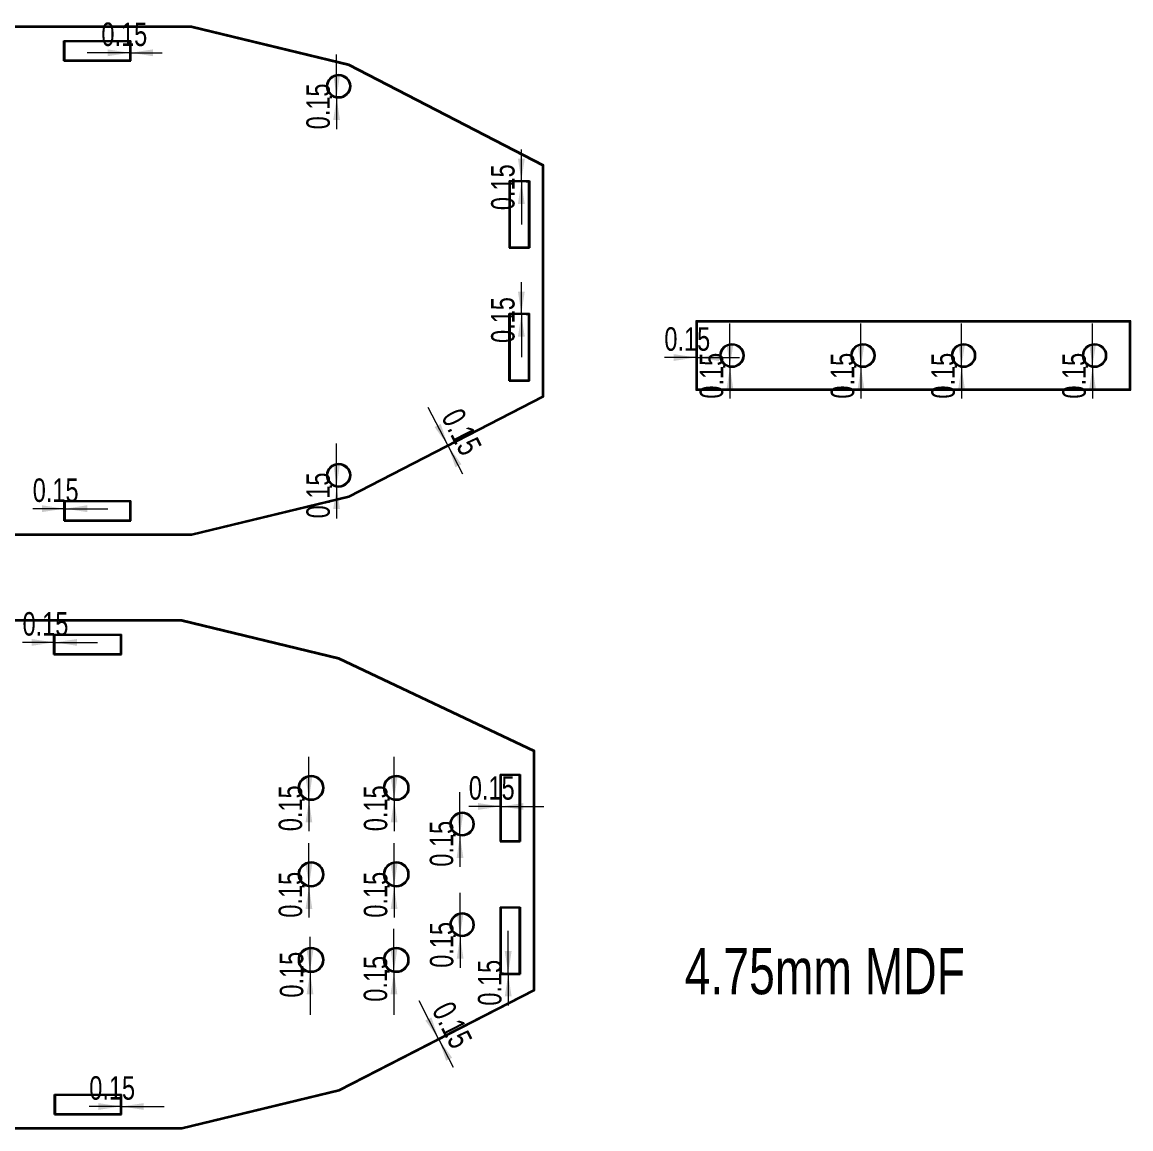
# Model space of a CAD drawing. Header units: millimetres. Extents: x 0 to 310, y 0 to 280.
# Drawn here: x 144.9 to 310.2, y 113.3 to 278.3 of the extents above; entities that cross this region are included whole.
import ezdxf

# ---------------------------------------------------------------- set-up
doc = ezdxf.new("R2010")
doc.units = ezdxf.units.MM
doc.styles.add('SLDTEXTSTYLE0', font='TXT', dxfattribs={"width": 0.75})
doc.dimstyles.new('SLDDIMSTYLE0', dxfattribs={"dimtxt": 3.5, "dimasz": 3.302, "dimexe": 0, "dimexo": 0.0625, "dimgap": 0.875, "dimtad": 1, "dimrnd": 1e-09, "dimdsep": 46, "dimtxsty": 'SLDTEXTSTYLE0', "dimsah": 1, "dimcen": 0.09, "dimadec": 0, "dimazin": 2, "dimtfac": 1, "dimtmove": 0, "dimatfit": 0, "dimfxl": 1, "dimfrac": 2, "dimtolj": 1, "dimtzin": 12, "dimarcsym": 0})

# ---------------------------------------------------------------- blocks, each defined once
blk = doc.blocks.new('_D_9')
at = {"color": 7, "linetype": 'Continuous', "lineweight": 0}
for p, q in [((151.17, 206.44), (151.17, 206.74)), ((151.32, 206.44), (151.32, 206.74)), ((151.17, 205.74), (146.49, 205.74)), ((151.32, 205.74), (151.17, 205.74)), ((151.32, 205.74), (157.67, 205.74))]:
    blk.add_line(p, q, dxfattribs=at)
at = {"color": 7, "linetype": 'Continuous', "lineweight": 18}
for points in [[(151.17, 205.74), (147.86, 206.25), (147.86, 205.23)], [(151.32, 205.74), (154.62, 205.23), (154.62, 206.25)]]:
    blk.add_solid(points, dxfattribs=at)
at = {"color": 7, "linetype": 'Continuous', "lineweight": 18, "insert": (146.49, 210.25), "char_height": 3.5, "attachment_point": 1, "style": 'SLDTEXTSTYLE0'}
blk.add_mtext('0.15', dxfattribs=at)
blk = doc.blocks.new('_D_10')
at = {"color": 7, "linetype": 'Continuous', "lineweight": 0}
for p, q in [((219.35, 234.82), (219.35, 239.5)), ((219.35, 234.67), (219.35, 234.82)), ((220.05, 234.82), (220.35, 234.82)), ((219.35, 234.67), (219.35, 228.32)), ((220.05, 234.67), (220.35, 234.67))]:
    blk.add_line(p, q, dxfattribs=at)
at = {"color": 7, "linetype": 'Continuous', "lineweight": 18}
for points in [[(219.35, 234.82), (219.86, 238.12), (218.84, 238.12)], [(219.35, 234.67), (218.84, 231.37), (219.86, 231.37)]]:
    blk.add_solid(points, dxfattribs=at)
at = {"color": 7, "linetype": 'Continuous', "lineweight": 18, "insert": (214.84, 230.45), "char_height": 3.5, "attachment_point": 1, "rotation": 90, "style": 'SLDTEXTSTYLE0'}
blk.add_mtext('0.15', dxfattribs=at)
blk = doc.blocks.new('_D_11')
at = {"color": 7, "linetype": 'Continuous', "lineweight": 0}
for p, q in [((219.35, 254.62), (219.35, 259.3)), ((219.35, 254.47), (219.35, 254.62)), ((220.05, 254.62), (220.35, 254.62)), ((219.35, 254.47), (219.35, 248.12)), ((220.05, 254.47), (220.35, 254.47))]:
    blk.add_line(p, q, dxfattribs=at)
at = {"color": 7, "linetype": 'Continuous', "lineweight": 18}
for points in [[(219.35, 254.62), (219.86, 257.92), (218.84, 257.92)], [(219.35, 254.47), (218.84, 251.17), (219.86, 251.17)]]:
    blk.add_solid(points, dxfattribs=at)
at = {"color": 7, "linetype": 'Continuous', "lineweight": 18, "insert": (214.84, 250.25), "char_height": 3.5, "attachment_point": 1, "rotation": 90, "style": 'SLDTEXTSTYLE0'}
blk.add_mtext('0.15', dxfattribs=at)
blk = doc.blocks.new('_D_12')
at = {"color": 7, "linetype": 'Continuous', "lineweight": 0}
for p, q in [((191.81, 267.12), (191.81, 273.47)), ((191.11, 267.12), (190.81, 267.12)), ((191.11, 266.97), (190.81, 266.97)), ((191.81, 267.12), (191.81, 266.97)), ((191.81, 266.97), (191.81, 262.3))]:
    blk.add_line(p, q, dxfattribs=at)
at = {"color": 7, "linetype": 'Continuous', "lineweight": 18}
for points in [[(191.81, 267.12), (192.31, 270.42), (191.3, 270.42)], [(191.81, 266.97), (191.3, 263.67), (192.31, 263.67)]]:
    blk.add_solid(points, dxfattribs=at)
at = {"color": 7, "linetype": 'Continuous', "lineweight": 18, "insert": (187.29, 262.3), "char_height": 3.5, "attachment_point": 1, "rotation": 90, "style": 'SLDTEXTSTYLE0'}
blk.add_mtext('0.15', dxfattribs=at)
blk = doc.blocks.new('_D_13')
at = {"color": 7, "linetype": 'Continuous', "lineweight": 0}
for p, q in [((160.96, 273.71), (154.61, 273.71)), ((160.96, 273.71), (161.11, 273.71)), ((160.96, 273.01), (160.96, 272.71)), ((161.11, 273.71), (165.78, 273.71)), ((161.11, 273.01), (161.11, 272.71))]:
    blk.add_line(p, q, dxfattribs=at)
at = {"color": 7, "linetype": 'Continuous', "lineweight": 18}
for points in [[(160.96, 273.71), (157.65, 274.22), (157.65, 273.2)], [(161.11, 273.71), (164.41, 273.2), (164.41, 274.22)]]:
    blk.add_solid(points, dxfattribs=at)
at = {"color": 7, "linetype": 'Continuous', "lineweight": 18, "insert": (156.73, 278.22), "char_height": 3.5, "attachment_point": 1, "style": 'SLDTEXTSTYLE0'}
blk.add_mtext('0.15', dxfattribs=at)
blk = doc.blocks.new('_D_14')
at = {"color": 7, "linetype": 'Continuous', "lineweight": 0}
for p, q in [((208.38, 215.21), (205.47, 220.85)), ((208.45, 215.08), (208.38, 215.21)), ((208.45, 215.08), (210.59, 210.92)), ((209, 215.53), (209.27, 215.67)), ((209.07, 215.4), (209.34, 215.53))]:
    blk.add_line(p, q, dxfattribs=at)
at = {"color": 7, "linetype": 'Continuous', "lineweight": 18}
for points in [[(208.38, 215.21), (207.32, 218.38), (206.41, 217.91)], [(208.45, 215.08), (209.51, 211.91), (210.41, 212.37)]]:
    blk.add_solid(points, dxfattribs=at)
at = {"color": 7, "linetype": 'Continuous', "lineweight": 18, "insert": (210.45, 221.03), "char_height": 3.5, "attachment_point": 1, "rotation": 297.2913, "style": 'SLDTEXTSTYLE0'}
blk.add_mtext('0.15', dxfattribs=at)
blk = doc.blocks.new('_D_21')
at = {"color": 7, "linetype": 'Continuous', "lineweight": 0}
for p, q in [((191.81, 209.12), (191.81, 215.47)), ((191.11, 209.12), (190.81, 209.12)), ((191.11, 208.97), (190.81, 208.97)), ((191.81, 209.12), (191.81, 208.97)), ((191.81, 208.97), (191.81, 204.3))]:
    blk.add_line(p, q, dxfattribs=at)
at = {"color": 7, "linetype": 'Continuous', "lineweight": 18}
for points in [[(191.81, 209.12), (192.31, 212.42), (191.3, 212.42)], [(191.81, 208.97), (191.3, 205.67), (192.31, 205.67)]]:
    blk.add_solid(points, dxfattribs=at)
at = {"color": 7, "linetype": 'Continuous', "lineweight": 18, "insert": (187.29, 204.3), "char_height": 3.5, "attachment_point": 1, "rotation": 90, "style": 'SLDTEXTSTYLE0'}
blk.add_mtext('0.15', dxfattribs=at)
blk = doc.blocks.new('_D_24')
at = {"color": 7, "linetype": 'Continuous', "lineweight": 0}
for p, q in [((207, 126.72), (204.1, 132.37)), ((207.07, 126.59), (207, 126.72)), ((207.07, 126.59), (209.18, 122.49)), ((207.6, 127.03), (207.89, 127.18)), ((207.66, 126.89), (207.96, 127.05))]:
    blk.add_line(p, q, dxfattribs=at)
at = {"color": 7, "linetype": 'Continuous', "lineweight": 18}
for points in [[(207, 126.72), (205.94, 129.89), (205.04, 129.43)], [(207.07, 126.59), (208.13, 123.42), (209.03, 123.89)]]:
    blk.add_solid(points, dxfattribs=at)
at = {"color": 7, "linetype": 'Continuous', "lineweight": 18, "insert": (209.05, 132.6), "char_height": 3.5, "attachment_point": 1, "rotation": 297.2292, "style": 'SLDTEXTSTYLE0'}
blk.add_mtext('0.15', dxfattribs=at)
blk = doc.blocks.new('_D_25')
at = {"color": 7, "linetype": 'Continuous', "lineweight": 0}
for p, q in [((159.59, 116.62), (154.92, 116.62)), ((159.59, 116.62), (159.74, 116.62)), ((159.59, 115.92), (159.59, 115.62)), ((159.74, 116.62), (166.09, 116.62)), ((159.74, 115.92), (159.74, 115.62))]:
    blk.add_line(p, q, dxfattribs=at)
at = {"color": 7, "linetype": 'Continuous', "lineweight": 18}
for points in [[(159.59, 116.62), (156.29, 117.12), (156.29, 116.11)], [(159.74, 116.62), (163.05, 116.11), (163.05, 117.12)]]:
    blk.add_solid(points, dxfattribs=at)
at = {"color": 7, "linetype": 'Continuous', "lineweight": 18, "insert": (154.92, 121.13), "char_height": 3.5, "attachment_point": 1, "style": 'SLDTEXTSTYLE0'}
blk.add_mtext('0.15', dxfattribs=at)
blk = doc.blocks.new('_D_33')
at = {"color": 7, "linetype": 'Continuous', "lineweight": 0}
for p, q in [((149.65, 185.81), (144.97, 185.81)), ((149.65, 186.51), (149.65, 186.81)), ((149.8, 185.81), (149.65, 185.81)), ((149.8, 186.51), (149.8, 186.81)), ((149.8, 185.81), (156.15, 185.81))]:
    blk.add_line(p, q, dxfattribs=at)
at = {"color": 7, "linetype": 'Continuous', "lineweight": 18}
for points in [[(149.65, 185.81), (146.35, 186.31), (146.35, 185.3)], [(149.8, 185.81), (153.1, 185.3), (153.1, 186.31)]]:
    blk.add_solid(points, dxfattribs=at)
at = {"color": 7, "linetype": 'Continuous', "lineweight": 18, "insert": (144.97, 190.32), "char_height": 3.5, "attachment_point": 1, "style": 'SLDTEXTSTYLE0'}
blk.add_mtext('0.15', dxfattribs=at)
blk = doc.blocks.new('_D_35')
at = {"color": 7, "linetype": 'Continuous', "lineweight": 0}
for p, q in [((200.35, 136.77), (200.35, 143.12)), ((199.7, 136.77), (199.35, 136.77)), ((199.7, 136.62), (199.35, 136.62)), ((200.35, 136.77), (200.35, 136.62)), ((200.35, 136.62), (200.35, 130.27))]:
    blk.add_line(p, q, dxfattribs=at)
at = {"color": 7, "linetype": 'Continuous', "lineweight": 18}
for points in [[(200.35, 136.77), (200.86, 140.07), (199.84, 140.07)], [(200.35, 136.62), (199.84, 133.32), (200.86, 133.32)]]:
    blk.add_solid(points, dxfattribs=at)
at = {"color": 7, "linetype": 'Continuous', "lineweight": 18, "insert": (195.84, 132.24), "char_height": 3.5, "attachment_point": 1, "rotation": 90, "style": 'SLDTEXTSTYLE0'}
blk.add_mtext('0.15', dxfattribs=at)
blk = doc.blocks.new('_D_36')
at = {"color": 7, "linetype": 'Continuous', "lineweight": 0}
for p, q in [((187.84, 136.77), (187.84, 141.9)), ((187, 136.77), (186.84, 136.77)), ((187, 136.62), (186.84, 136.62)), ((187.84, 136.77), (187.84, 136.62)), ((187.84, 136.62), (187.84, 130.27))]:
    blk.add_line(p, q, dxfattribs=at)
at = {"color": 7, "linetype": 'Continuous', "lineweight": 18}
for points in [[(187.84, 136.77), (188.35, 140.07), (187.33, 140.07)], [(187.84, 136.62), (187.33, 133.32), (188.35, 133.32)]]:
    blk.add_solid(points, dxfattribs=at)
at = {"color": 7, "linetype": 'Continuous', "lineweight": 18, "insert": (183.33, 132.85), "char_height": 3.5, "attachment_point": 1, "rotation": 90, "style": 'SLDTEXTSTYLE0'}
blk.add_mtext('0.15', dxfattribs=at)
blk = doc.blocks.new('_D_37')
at = {"color": 7, "linetype": 'Continuous', "lineweight": 0}
for p, q in [((187.68, 149.52), (187.68, 155.87)), ((187, 149.52), (186.68, 149.52)), ((187, 149.37), (186.68, 149.37)), ((187.68, 149.52), (187.68, 149.37)), ((187.68, 149.37), (187.68, 144.77))]:
    blk.add_line(p, q, dxfattribs=at)
at = {"color": 7, "linetype": 'Continuous', "lineweight": 18}
for points in [[(187.68, 149.52), (188.18, 152.83), (187.17, 152.83)], [(187.68, 149.37), (187.17, 146.07), (188.18, 146.07)]]:
    blk.add_solid(points, dxfattribs=at)
at = {"color": 7, "linetype": 'Continuous', "lineweight": 18, "insert": (183.16, 144.77), "char_height": 3.5, "attachment_point": 1, "rotation": 90, "style": 'SLDTEXTSTYLE0'}
blk.add_mtext('0.15', dxfattribs=at)
blk = doc.blocks.new('_D_38')
at = {"color": 7, "linetype": 'Continuous', "lineweight": 0}
for p, q in [((187.68, 162.42), (187.68, 168.77)), ((187, 162.42), (186.68, 162.42)), ((187, 162.27), (186.68, 162.27)), ((187.68, 162.42), (187.68, 162.27)), ((187.68, 162.27), (187.68, 157.66))]:
    blk.add_line(p, q, dxfattribs=at)
at = {"color": 7, "linetype": 'Continuous', "lineweight": 18}
for points in [[(187.68, 162.42), (188.18, 165.72), (187.17, 165.72)], [(187.68, 162.27), (187.17, 158.96), (188.18, 158.96)]]:
    blk.add_solid(points, dxfattribs=at)
at = {"color": 7, "linetype": 'Continuous', "lineweight": 18, "insert": (183.16, 157.66), "char_height": 3.5, "attachment_point": 1, "rotation": 90, "style": 'SLDTEXTSTYLE0'}
blk.add_mtext('0.15', dxfattribs=at)
blk = doc.blocks.new('_D_39')
at = {"color": 7, "linetype": 'Continuous', "lineweight": 0}
for p, q in [((200.38, 162.42), (200.38, 168.77)), ((199.7, 162.42), (199.38, 162.42)), ((199.7, 162.27), (199.38, 162.27)), ((200.38, 162.42), (200.38, 162.27)), ((200.38, 162.27), (200.38, 157.66))]:
    blk.add_line(p, q, dxfattribs=at)
at = {"color": 7, "linetype": 'Continuous', "lineweight": 18}
for points in [[(200.38, 162.42), (200.88, 165.72), (199.87, 165.72)], [(200.38, 162.27), (199.87, 158.96), (200.88, 158.96)]]:
    blk.add_solid(points, dxfattribs=at)
at = {"color": 7, "linetype": 'Continuous', "lineweight": 18, "insert": (195.86, 157.66), "char_height": 3.5, "attachment_point": 1, "rotation": 90, "style": 'SLDTEXTSTYLE0'}
blk.add_mtext('0.15', dxfattribs=at)
blk = doc.blocks.new('_D_40')
at = {"color": 7, "linetype": 'Continuous', "lineweight": 0}
for p, q in [((210.2, 157.12), (210.2, 163.47)), ((209.52, 157.12), (209.2, 157.12)), ((210.2, 157.12), (210.2, 156.97)), ((209.52, 156.97), (209.2, 156.97)), ((210.2, 156.97), (210.2, 152.37))]:
    blk.add_line(p, q, dxfattribs=at)
at = {"color": 7, "linetype": 'Continuous', "lineweight": 18}
for points in [[(210.2, 157.12), (210.71, 160.43), (209.7, 160.43)], [(210.2, 156.97), (209.7, 153.67), (210.71, 153.67)]]:
    blk.add_solid(points, dxfattribs=at)
at = {"color": 7, "linetype": 'Continuous', "lineweight": 18, "insert": (205.69, 152.37), "char_height": 3.5, "attachment_point": 1, "rotation": 90, "style": 'SLDTEXTSTYLE0'}
blk.add_mtext('0.15', dxfattribs=at)
blk = doc.blocks.new('_D_41')
at = {"color": 7, "linetype": 'Continuous', "lineweight": 0}
for p, q in [((200.38, 149.52), (200.38, 155.87)), ((199.7, 149.52), (199.38, 149.52)), ((199.7, 149.37), (199.38, 149.37)), ((200.38, 149.52), (200.38, 149.37)), ((200.38, 149.37), (200.38, 144.77))]:
    blk.add_line(p, q, dxfattribs=at)
at = {"color": 7, "linetype": 'Continuous', "lineweight": 18}
for points in [[(200.38, 149.52), (200.88, 152.83), (199.87, 152.83)], [(200.38, 149.37), (199.87, 146.07), (200.88, 146.07)]]:
    blk.add_solid(points, dxfattribs=at)
at = {"color": 7, "linetype": 'Continuous', "lineweight": 18, "insert": (195.86, 144.77), "char_height": 3.5, "attachment_point": 1, "rotation": 90, "style": 'SLDTEXTSTYLE0'}
blk.add_mtext('0.15', dxfattribs=at)
blk = doc.blocks.new('_D_42')
at = {"color": 7, "linetype": 'Continuous', "lineweight": 0}
for p, q in [((210.22, 142.12), (210.22, 148.47)), ((209.52, 142.12), (209.22, 142.12)), ((209.52, 141.97), (209.22, 141.97)), ((210.22, 142.12), (210.22, 141.97)), ((210.22, 141.97), (210.22, 137.3))]:
    blk.add_line(p, q, dxfattribs=at)
at = {"color": 7, "linetype": 'Continuous', "lineweight": 18}
for points in [[(210.22, 142.12), (210.73, 145.43), (209.72, 145.43)], [(210.22, 141.97), (209.72, 138.67), (210.73, 138.67)]]:
    blk.add_solid(points, dxfattribs=at)
at = {"color": 7, "linetype": 'Continuous', "lineweight": 18, "insert": (205.71, 137.3), "char_height": 3.5, "attachment_point": 1, "rotation": 90, "style": 'SLDTEXTSTYLE0'}
blk.add_mtext('0.15', dxfattribs=at)
blk = doc.blocks.new('_D_43')
at = {"color": 7, "linetype": 'Continuous', "lineweight": 0}
for p, q in [((217.39, 136.47), (217.39, 142.82)), ((216.69, 136.47), (216.39, 136.47)), ((216.69, 136.32), (216.39, 136.32)), ((217.39, 136.47), (217.39, 136.32)), ((217.39, 136.32), (217.39, 131.65))]:
    blk.add_line(p, q, dxfattribs=at)
at = {"color": 7, "linetype": 'Continuous', "lineweight": 18}
for points in [[(217.39, 136.47), (217.9, 139.78), (216.88, 139.78)], [(217.39, 136.32), (216.88, 133.02), (217.9, 133.02)]]:
    blk.add_solid(points, dxfattribs=at)
at = {"color": 7, "linetype": 'Continuous', "lineweight": 18, "insert": (212.88, 131.65), "char_height": 3.5, "attachment_point": 1, "rotation": 90, "style": 'SLDTEXTSTYLE0'}
blk.add_mtext('0.15', dxfattribs=at)
blk = doc.blocks.new('_D_44')
at = {"color": 7, "linetype": 'Continuous', "lineweight": 0}
for p, q in [((216.19, 162.12), (216.19, 162.35)), ((216.34, 162.12), (216.34, 162.35)), ((216.19, 161.35), (211.52, 161.35)), ((216.34, 161.35), (216.19, 161.35)), ((216.34, 161.35), (222.69, 161.35))]:
    blk.add_line(p, q, dxfattribs=at)
at = {"color": 7, "linetype": 'Continuous', "lineweight": 18}
for points in [[(216.19, 161.35), (212.89, 161.86), (212.89, 160.84)], [(216.34, 161.35), (219.64, 160.84), (219.64, 161.86)]]:
    blk.add_solid(points, dxfattribs=at)
at = {"color": 7, "linetype": 'Continuous', "lineweight": 18, "insert": (211.52, 165.86), "char_height": 3.5, "attachment_point": 1, "style": 'SLDTEXTSTYLE0'}
blk.add_mtext('0.15', dxfattribs=at)
blk = doc.blocks.new('_D_46')
at = {"color": 7, "linetype": 'Continuous', "lineweight": 0}
for p, q in [((245.36, 228.28), (240.68, 228.28)), ((245.36, 228.28), (245.51, 228.28)), ((245.51, 228.28), (251.86, 228.28)), ((245.36, 227.58), (245.36, 227.28)), ((245.51, 227.58), (245.51, 227.28))]:
    blk.add_line(p, q, dxfattribs=at)
at = {"color": 7, "linetype": 'Continuous', "lineweight": 18}
for points in [[(245.36, 228.28), (242.06, 228.79), (242.06, 227.77)], [(245.51, 228.28), (248.81, 227.77), (248.81, 228.79)]]:
    blk.add_solid(points, dxfattribs=at)
at = {"color": 7, "linetype": 'Continuous', "lineweight": 18, "insert": (240.68, 232.79), "char_height": 3.5, "attachment_point": 1, "style": 'SLDTEXTSTYLE0'}
blk.add_mtext('0.15', dxfattribs=at)
blk = doc.blocks.new('_D_47')
at = {"color": 7, "linetype": 'Continuous', "lineweight": 0}
for p, q in [((304.53, 226.98), (304.53, 233.33)), ((303.83, 226.98), (303.53, 226.98)), ((303.83, 226.83), (303.53, 226.83)), ((304.53, 226.98), (304.53, 226.83)), ((304.53, 226.83), (304.53, 222.15))]:
    blk.add_line(p, q, dxfattribs=at)
at = {"color": 7, "linetype": 'Continuous', "lineweight": 18}
for points in [[(304.53, 226.98), (305.04, 230.28), (304.02, 230.28)], [(304.53, 226.83), (304.02, 223.53), (305.04, 223.53)]]:
    blk.add_solid(points, dxfattribs=at)
at = {"color": 7, "linetype": 'Continuous', "lineweight": 18, "insert": (300.02, 222.15), "char_height": 3.5, "attachment_point": 1, "rotation": 90, "style": 'SLDTEXTSTYLE0'}
blk.add_mtext('0.15', dxfattribs=at)
blk = doc.blocks.new('_D_48')
at = {"color": 7, "linetype": 'Continuous', "lineweight": 0}
for p, q in [((285, 226.98), (285, 233.33)), ((284.3, 226.98), (284, 226.98)), ((284.3, 226.83), (284, 226.83)), ((285, 226.98), (285, 226.83)), ((285, 226.83), (285, 222.15))]:
    blk.add_line(p, q, dxfattribs=at)
at = {"color": 7, "linetype": 'Continuous', "lineweight": 18}
for points in [[(285, 226.98), (285.51, 230.28), (284.49, 230.28)], [(285, 226.83), (284.49, 223.53), (285.51, 223.53)]]:
    blk.add_solid(points, dxfattribs=at)
at = {"color": 7, "linetype": 'Continuous', "lineweight": 18, "insert": (280.49, 222.15), "char_height": 3.5, "attachment_point": 1, "rotation": 90, "style": 'SLDTEXTSTYLE0'}
blk.add_mtext('0.15', dxfattribs=at)
blk = doc.blocks.new('_D_49')
at = {"color": 7, "linetype": 'Continuous', "lineweight": 0}
for p, q in [((270, 226.98), (270, 233.33)), ((269.3, 226.98), (269, 226.98)), ((269.3, 226.83), (269, 226.83)), ((270, 226.98), (270, 226.83)), ((270, 226.83), (270, 222.15))]:
    blk.add_line(p, q, dxfattribs=at)
at = {"color": 7, "linetype": 'Continuous', "lineweight": 18}
for points in [[(270, 226.98), (270.51, 230.28), (269.49, 230.28)], [(270, 226.83), (269.49, 223.53), (270.51, 223.53)]]:
    blk.add_solid(points, dxfattribs=at)
at = {"color": 7, "linetype": 'Continuous', "lineweight": 18, "insert": (265.49, 222.15), "char_height": 3.5, "attachment_point": 1, "rotation": 90, "style": 'SLDTEXTSTYLE0'}
blk.add_mtext('0.15', dxfattribs=at)
blk = doc.blocks.new('_D_50')
at = {"color": 7, "linetype": 'Continuous', "lineweight": 0}
for p, q in [((250.46, 226.98), (250.46, 233.33)), ((249.76, 226.98), (249.46, 226.98)), ((249.76, 226.83), (249.46, 226.83)), ((250.46, 226.98), (250.46, 226.83)), ((250.46, 226.83), (250.46, 222.15))]:
    blk.add_line(p, q, dxfattribs=at)
at = {"color": 7, "linetype": 'Continuous', "lineweight": 18}
for points in [[(250.46, 226.98), (250.97, 230.28), (249.95, 230.28)], [(250.46, 226.83), (249.95, 223.53), (250.97, 223.53)]]:
    blk.add_solid(points, dxfattribs=at)
at = {"color": 7, "linetype": 'Continuous', "lineweight": 18, "insert": (245.95, 222.15), "char_height": 3.5, "attachment_point": 1, "rotation": 90, "style": 'SLDTEXTSTYLE0'}
blk.add_mtext('0.15', dxfattribs=at)

msp = doc.modelspace()

# ---------------------------------------------------------------- linework, layer by layer
at = {"color": 7, "linetype": 'Continuous', "lineweight": 18}
for p, q in [((170.212, 277.657), (44.261, 277.657)), ((193.658, 272.004), (170.212, 277.657)), ((160.956, 275.357), (151.256, 275.357)), ((151.256, 275.357), (151.256, 272.661)), ((160.956, 272.661), (160.956, 275.357)), ((151.256, 272.661), (160.956, 272.661)), ((222.703, 257.014), (193.658, 272.004)), ((222.703, 222.431), (222.703, 257.014)), ((220.403, 254.472), (217.703, 254.472)), ((217.703, 254.472), (217.703, 244.772)), ((220.403, 244.772), (220.403, 254.472)), ((217.703, 244.772), (220.403, 244.772)), ((220.403, 234.672), (217.703, 234.672)), ((217.703, 234.672), (217.703, 224.972)), ((220.403, 224.972), (220.403, 234.672)), ((245.359, 233.729), (245.359, 223.429)), ((310.239, 233.729), (245.359, 233.729)), ((310.239, 223.429), (310.239, 233.729)), ((217.703, 224.972), (220.403, 224.972)), ((245.359, 223.429), (310.239, 223.429)), ((193.658, 207.446), (222.703, 222.431)), ((151.316, 206.787), (151.316, 204.087)), ((160.956, 206.787), (151.316, 206.787)), ((160.956, 204.087), (160.956, 206.787)), ((170.212, 201.787), (193.658, 207.446)), ((151.316, 204.087), (160.956, 204.087)), ((44.261, 201.787), (170.212, 201.787)), ((168.764, 189.158), (40.041, 189.158)), ((192.207, 183.505), (168.764, 189.158)), ((149.798, 186.858), (149.798, 184.155)), ((159.594, 186.858), (149.798, 186.858)), ((159.594, 184.155), (159.594, 186.858)), ((149.798, 184.155), (159.594, 184.155)), ((221.341, 169.704), (192.207, 183.505)), ((221.341, 133.932), (221.341, 169.704)), ((216.341, 165.973), (216.341, 156.273)), ((219.041, 165.973), (216.341, 165.973)), ((219.041, 156.273), (219.041, 165.973)), ((216.341, 156.273), (219.041, 156.273)), ((216.341, 146.173), (216.341, 136.473)), ((219.041, 146.173), (216.341, 146.173)), ((219.041, 136.473), (219.041, 146.173)), ((216.341, 136.473), (219.041, 136.473)), ((192.21, 118.941), (221.341, 133.932)), ((159.594, 118.267), (149.894, 118.268)), ((149.894, 118.268), (149.894, 115.568)), ((159.594, 115.567), (159.594, 118.267)), ((168.764, 113.288), (192.21, 118.941)), ((149.894, 115.568), (159.594, 115.567)), ((40.041, 113.288), (168.764, 113.288))]:
    msp.add_line(p, q, dxfattribs=at)
at = {"color": 7, "linetype": 'Continuous', "lineweight": 25}
for p, q in [((170.194, 277.507), (44.266, 277.507)), ((170.194, 277.507), (193.605, 271.862)), ((151.106, 272.511), (151.106, 275.507)), ((151.106, 275.507), (161.106, 275.507)), ((161.106, 272.511), (161.106, 275.507)), ((151.106, 272.511), (161.106, 272.511)), ((193.605, 271.862), (222.553, 256.922)), ((222.553, 222.522), (222.553, 256.922)), ((217.553, 254.622), (217.553, 244.622)), ((217.553, 254.622), (220.553, 254.622)), ((220.553, 254.622), (220.553, 244.622)), ((217.553, 244.622), (220.553, 244.622)), ((217.553, 234.822), (220.553, 234.822)), ((217.553, 224.822), (217.553, 234.822)), ((220.553, 224.822), (220.553, 234.822)), ((310.089, 233.579), (245.509, 233.579)), ((245.509, 233.579), (245.509, 223.579)), ((310.089, 223.579), (310.089, 233.579)), ((217.553, 224.822), (220.553, 224.822)), ((245.509, 223.579), (310.089, 223.579)), ((193.605, 207.587), (222.553, 222.522)), ((151.166, 206.937), (161.106, 206.937)), ((151.166, 203.937), (151.166, 206.937)), ((161.106, 203.937), (161.106, 206.937)), ((170.194, 201.937), (193.605, 207.587)), ((151.166, 203.937), (161.106, 203.937)), ((44.266, 201.937), (170.194, 201.937)), ((168.746, 189.008), (40.191, 189.008)), ((168.746, 189.008), (192.157, 183.363)), ((149.648, 184.005), (149.648, 187.008)), ((149.648, 187.008), (159.744, 187.008)), ((159.744, 184.005), (159.744, 187.008)), ((149.648, 184.005), (159.744, 184.005)), ((192.157, 183.363), (221.191, 169.609)), ((221.191, 134.023), (221.191, 169.609)), ((216.191, 166.123), (216.191, 156.123)), ((216.191, 166.123), (219.191, 166.123)), ((219.191, 166.123), (219.191, 156.123)), ((216.191, 156.123), (219.191, 156.123)), ((216.191, 146.323), (219.191, 146.323)), ((216.191, 146.323), (216.191, 136.323)), ((219.191, 146.323), (219.191, 136.323)), ((216.191, 136.323), (219.191, 136.323)), ((192.157, 119.083), (221.191, 134.023)), ((168.746, 113.438), (192.157, 119.083)), ((149.744, 118.418), (159.744, 118.417)), ((149.744, 115.418), (149.744, 118.418)), ((159.744, 115.417), (159.744, 118.417)), ((149.744, 115.418), (159.744, 115.417)), ((40.191, 113.438), (168.746, 113.438))]:
    msp.add_line(p, q, dxfattribs=at)
for centre, radius in [((192.106, 268.722), 1.75), ((250.759, 228.579), 1.75), ((270.299, 228.579), 1.75), ((285.299, 228.579), 1.75), ((304.829, 228.579), 1.75), ((192.106, 210.722), 1.75), ((187.998, 164.116), 1.85), ((200.698, 164.116), 1.85), ((210.524, 158.723), 1.75), ((187.998, 151.223), 1.85), ((200.698, 151.223), 1.85), ((210.524, 143.723), 1.75), ((187.998, 138.47), 1.85), ((200.698, 138.47), 1.85)]:
    msp.add_circle(centre, radius, dxfattribs=at)
at = {"color": 7, "linetype": 'Continuous', "lineweight": 18}
for centre, radius in [((192.106, 268.722), 1.6), ((250.759, 228.579), 1.6), ((270.299, 228.579), 1.6), ((285.299, 228.579), 1.6), ((304.829, 228.579), 1.6), ((192.106, 210.722), 1.6), ((187.998, 164.116), 1.7), ((200.698, 164.116), 1.7), ((210.524, 158.723), 1.6), ((187.998, 151.223), 1.7), ((200.698, 151.223), 1.7), ((210.524, 143.723), 1.6), ((187.998, 138.47), 1.7), ((200.698, 138.47), 1.7)]:
    msp.add_circle(centre, radius, dxfattribs=at)

# ---------------------------------------------------------------- texts
at = {"color": 7, "linetype": 'Continuous', "lineweight": 0, "insert": (243.722, 140.232), "char_height": 6.8792, "attachment_point": 1, "style": 'SLDTEXTSTYLE0'}
msp.add_mtext('4.75mm MDF', dxfattribs=at)

# ---------------------------------------------------------------- dimensions: what is measured, and where the dimension line sits
at = {"color": 7, "linetype": 'Continuous', "lineweight": 18}
for base, p1, p2, picture, middle in [((161.106, 273.709), (160.956, 274.009), (161.106, 274.009), '_D_13', (161.256, 273.709)), ((245.509, 228.279), (245.359, 228.579), (245.509, 228.579), '_D_46', (245.209, 228.279)), ((151.166, 205.737), (151.316, 205.437), (151.166, 205.437), '_D_9', (151.016, 205.737)), ((149.648, 185.806), (149.798, 185.506), (149.648, 185.506), '_D_33', (149.498, 185.806)), ((216.191, 161.351), (216.341, 161.123), (216.191, 161.123), '_D_44', (216.041, 161.351)), ((159.744, 116.617), (159.594, 116.917), (159.744, 116.917), '_D_25', (159.444, 116.617))]:
    dim = msp.add_linear_dim(base=base, p1=p1, p2=p2, dimstyle='SLDDIMSTYLE0', dxfattribs=at)
    dim.commit()
    dim.dimension.update_dxf_attribs({"geometry": picture, "text_midpoint": middle, "dimtype": 160})
for base, p1, p2, angle, picture, middle in [((191.806, 266.972), (192.106, 267.122), (192.106, 266.972), 90, '_D_12', (191.806, 266.822)), ((219.353, 254.622), (219.053, 254.472), (219.053, 254.622), 90, '_D_11', (219.353, 254.772)), ((219.353, 234.822), (219.053, 234.672), (219.053, 234.822), 90, '_D_10', (219.353, 234.972)), ((250.459, 226.829), (250.759, 226.979), (250.759, 226.829), 90, '_D_50', (250.459, 226.679)), ((269.999, 226.829), (270.299, 226.979), (270.299, 226.829), 90, '_D_49', (269.999, 226.679)), ((284.999, 226.829), (285.299, 226.979), (285.299, 226.829), 90, '_D_48', (284.999, 226.679)), ((304.529, 226.829), (304.829, 226.979), (304.829, 226.829), 90, '_D_47', (304.529, 226.679)), ((208.378, 215.209), (208.18, 214.938), (208.112, 215.072), 297.29134, '_D_14', (208.516, 214.943)), ((191.806, 208.972), (192.106, 209.122), (192.106, 208.972), 90, '_D_21', (191.806, 208.822)), ((187.677, 162.266), (187.998, 162.416), (187.998, 162.266), 90, '_D_38', (187.677, 162.184)), ((200.377, 162.266), (200.698, 162.416), (200.698, 162.266), 90, '_D_39', (200.377, 162.184)), ((210.203, 156.973), (210.524, 157.123), (210.524, 156.973), 90, '_D_40', (210.203, 156.892)), ((187.677, 149.373), (187.998, 149.523), (187.998, 149.373), 90, '_D_37', (187.677, 149.292)), ((200.377, 149.373), (200.698, 149.523), (200.698, 149.373), 90, '_D_41', (200.377, 149.292)), ((210.224, 141.973), (210.524, 142.123), (210.524, 141.973), 90, '_D_42', (210.224, 141.823)), ((200.351, 136.62), (200.698, 136.77), (200.698, 136.62), 90, '_D_35', (200.351, 136.767)), ((217.391, 136.323), (217.691, 136.473), (217.691, 136.323), 90, '_D_43', (217.391, 136.173)), ((187.837, 136.62), (187.998, 136.77), (187.998, 136.62), 90, '_D_36', (187.837, 137.377)), ((207.003, 126.722), (206.775, 126.436), (206.707, 126.57), 297.22917, '_D_24', (207.111, 126.512))]:
    dim = msp.add_linear_dim(base=base, p1=p1, p2=p2, angle=angle, dimstyle='SLDDIMSTYLE0', dxfattribs=at)
    dim.commit()
    dim.dimension.update_dxf_attribs({"geometry": picture, "text_midpoint": middle, "dimtype": 160})

doc.saveas('drawing.dxf')
